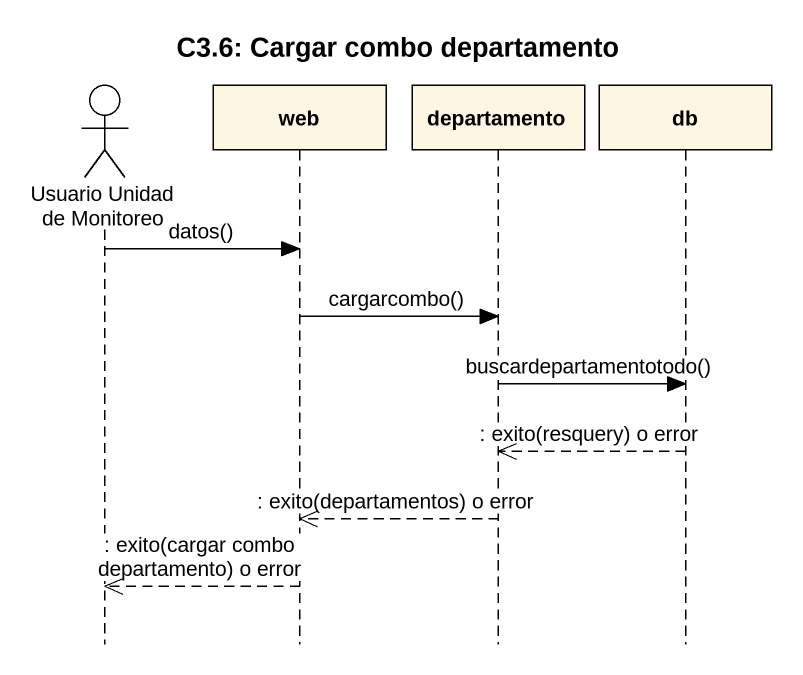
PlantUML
@startuml
title C3.6: Cargar combo departamento
hide footbox
actor "Usuario Unidad de Monitoreo" as Usuario_Unidad_de_Monitoreo
participant web
participant departamento
participant db

Usuario_Unidad_de_Monitoreo -> web : datos()
web -> departamento : cargarcombo()
departamento -> db : buscardepartamentotodo()
db -->> departamento : : exito(resquery) o error
departamento -->> web : : exito(departamentos) o error
web -->> Usuario_Unidad_de_Monitoreo : : exito(cargar combo departamento) o error
@enduml
